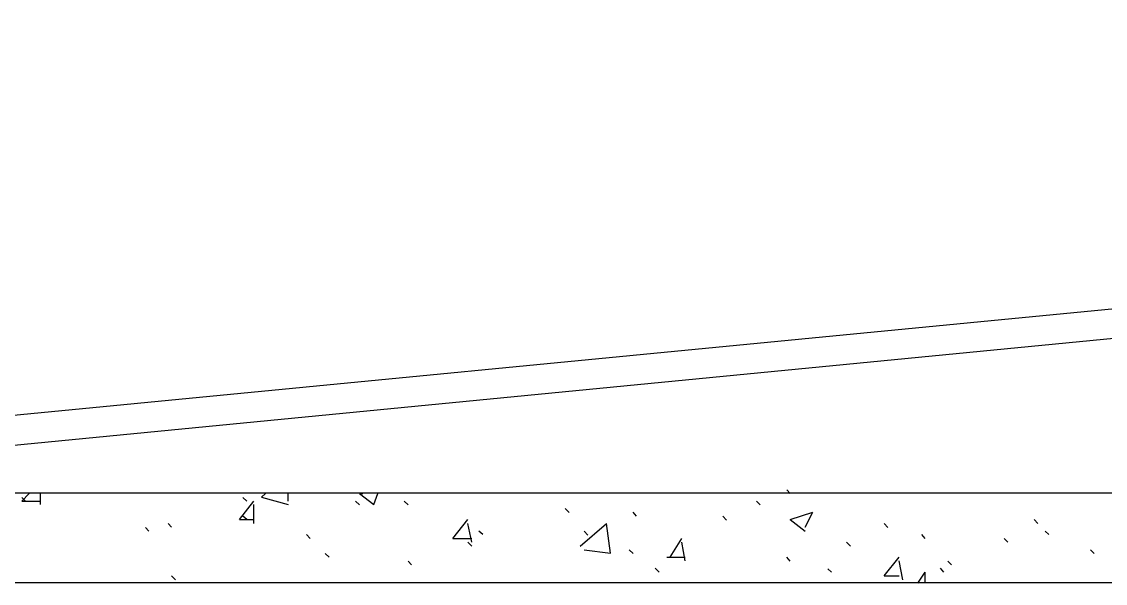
# Model space of a CAD drawing. Header units: millimetres. Extents: x -518.8 to -461.2, y 3.5 to 44.2.
# Drawn here: x -477.742 to -475.902, y 43.212 to 44.166 of the extents above; entities that cross this region are included whole.
import ezdxf

# ---------------------------------------------------------------- set-up
doc = ezdxf.new("R2010")
doc.units = ezdxf.units.MM
doc.header["$MEASUREMENT"] = 0
for name, color, linetype in [('10', 10, 'Continuous'), ('5', 5, 'Continuous'), ('6', 6, 'Continuous')]:
    doc.layers.add(name, color=color, linetype=linetype)

msp = doc.modelspace()

# ---------------------------------------------------------------- linework, layer by layer
at = {"layer": '10'}
for points in [[(-462.5775, 43.3646), (-470.8534, 44.1661), (-470.8534, 44.1661), (-479.1233, 43.3646)], [(-470.879, 44.1157), (-479.1166, 43.3135)]]:
    msp.add_lwpolyline(points, dxfattribs=at)
at = {"layer": '5'}
for points in [[(-462.3805, 43.3654), (-479.3203, 43.3654)], [(-473.8587, 43.2127), (-478.9196, 43.2127)]]:
    msp.add_lwpolyline(points, dxfattribs=at)
at = {"layer": '6'}
for points in [[(-476.4369, 43.3646), (-476.4429, 43.3706)], [(-477.7414, 43.3518), (-477.7293, 43.3646)], [(-477.7354, 43.3518), (-477.7414, 43.3578)], [(-477.7414, 43.3518), (-477.7098, 43.3518)], [(-477.7098, 43.3458), (-477.7098, 43.3646)], [(-477.3722, 43.3203), (-477.3474, 43.3518)], [(-477.3594, 43.3518), (-477.3662, 43.3578)], [(-477.3346, 43.3586), (-477.3278, 43.3646)], [(-477.3346, 43.3586), (-477.2895, 43.3458)], [(-477.2895, 43.3518), (-477.2895, 43.3646)], [(-477.1684, 43.3451), (-477.1752, 43.3518)], [(-477.1684, 43.3646), (-477.1624, 43.3646)], [(-477.1684, 43.3646), (-477.1436, 43.3458)], [(-477.1436, 43.3458), (-477.1369, 43.3646)], [(-477.0857, 43.3451), (-477.0925, 43.3518)], [(-476.488, 43.3451), (-476.494, 43.3518)], [(-477.3474, 43.3135), (-477.3474, 43.3458)], [(-476.8121, 43.3323), (-476.8188, 43.3391)], [(-476.6978, 43.3263), (-476.7038, 43.333)], [(-476.4369, 43.3203), (-476.3985, 43.333)], [(-476.4113, 43.3075), (-476.3985, 43.333)], [(-477.4872, 43.3075), (-477.4933, 43.3135)], [(-477.3722, 43.3203), (-477.3474, 43.3203)], [(-477.3594, 43.3203), (-477.3662, 43.3263)], [(-477.0098, 43.2879), (-476.9842, 43.3203)], [(-476.9775, 43.2819), (-476.9842, 43.3135)], [(-476.7933, 43.2751), (-476.7489, 43.3135)], [(-476.7421, 43.2631), (-476.7489, 43.3135)], [(-476.5451, 43.3195), (-476.5511, 43.3263)], [(-476.4369, 43.3203), (-476.4113, 43.3007)], [(-476.2714, 43.3067), (-476.2775, 43.3135)], [(-476.0166, 43.3135), (-476.0226, 43.3203)], [(-477.5256, 43.3007), (-477.5316, 43.3067)], [(-477.2519, 43.2879), (-477.2579, 43.2947)], [(-476.9587, 43.2947), (-476.9654, 43.3007)], [(-476.7805, 43.2939), (-476.7865, 43.3007)], [(-476.2075, 43.2879), (-476.2136, 43.2947)], [(-475.9978, 43.2947), (-476.0038, 43.3007)], [(-477.0098, 43.2879), (-476.9775, 43.2879)], [(-476.9775, 43.2751), (-476.9842, 43.2819)], [(-476.6406, 43.2563), (-476.6211, 43.2879)], [(-476.6151, 43.2503), (-476.6211, 43.2819)], [(-476.3346, 43.2751), (-476.3414, 43.2819)], [(-476.0677, 43.2819), (-476.0737, 43.2879)], [(-477.2196, 43.2563), (-477.2263, 43.2624)], [(-476.7865, 43.2691), (-476.7421, 43.2631)], [(-476.7038, 43.2624), (-476.7105, 43.2691)], [(-476.6466, 43.2563), (-476.6151, 43.2563)], [(-476.4369, 43.2496), (-476.4429, 43.2563)], [(-476.2775, 43.2248), (-476.2519, 43.2563)], [(-475.9211, 43.2624), (-475.9271, 43.2691)], [(-477.0797, 43.2436), (-477.0857, 43.2496)], [(-476.6594, 43.2308), (-476.6662, 43.2375)], [(-476.3669, 43.2308), (-476.373, 43.2368)], [(-476.2459, 43.218), (-476.2519, 43.2503)], [(-476.176, 43.2308), (-476.182, 43.2375)], [(-476.1632, 43.2436), (-476.1692, 43.2496)], [(-477.4805, 43.218), (-477.4872, 43.2248)], [(-476.2775, 43.2248), (-476.2519, 43.2248)], [(-476.2203, 43.212), (-476.2075, 43.2308)], [(-476.2075, 43.212), (-476.2075, 43.2308)]]:
    msp.add_lwpolyline(points, dxfattribs=at)

doc.saveas('drawing.dxf')
